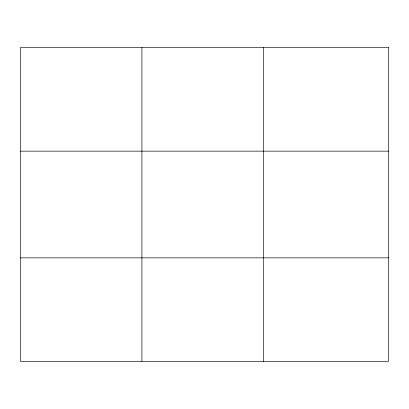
<?xml version="1.0" encoding="UTF-8"?>
<svg xmlns="http://www.w3.org/2000/svg" width="409" height="409" viewBox="0 0 409 409"><rect width="100%" height="100%" fill="white"/><g stroke="black" fill="none" stroke-linecap="round" stroke-linejoin="round"><path stroke-width="0.61" d="M141.923 47.597L141.923 361.403M263.396 47.597L263.396 361.403M20.45 151.151L388.55 151.151M20.45 257.849L388.55 257.849M388.55 47.597L388.55 361.403L20.45 361.403L20.45 47.597L388.55 47.597"/></g></svg>
